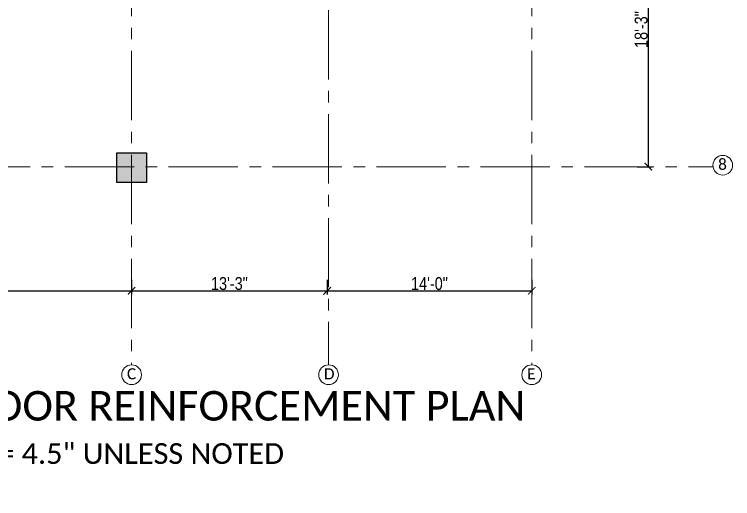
# Model space of a CAD drawing. Header units: inches. Extents: x 0 to 162649, y -36601 to -26324.
# Drawn here: x 158388 to 158971, y -27846 to -27453 of the extents above; entities that cross this region are included whole.
import ezdxf

# ---------------------------------------------------------------- set-up
doc = ezdxf.new("R2010")
doc.units = ezdxf.units.IN
doc.header["$MEASUREMENT"] = 0
doc.linetypes.add('CENTER2', pattern=[1.125, 0.75, -0.125, 0.125, -0.125])
for name, color, linetype, lineweight in [('dimention', 1, 'Continuous', 13), ('hatch', 252, 'Continuous', 0), ('OL_AR_Center line', 253, 'CENTER2', 13), ('OL_AR_Text', 140, 'Continuous', 5)]:
    doc.layers.add(name, color=color, linetype=linetype, lineweight=lineweight)
doc.styles.add('1-16 Annotative Text', font='calibri.ttf', dxfattribs={"height": 0.0625})
doc.styles.add('1-8 Annotative Text', font='calibri.ttf', dxfattribs={"height": 0.125})
doc.styles.add('Arial', font='arial.ttf', dxfattribs={"width": 0.8})
doc.dimstyles.new('Dim_OLA', dxfattribs={"dimscale": 1.5, "dimtxt": 7, "dimasz": 4, "dimexe": 2, "dimexo": 0.5, "dimgap": 0.3, "dimtad": 1, "dimdec": 0, "dimzin": 0, "dimdsep": 46, "dimlunit": 3, "dimtxsty": 'Arial', "dimblk": 'ARCHTICK', "dimcen": 0.05, "dimadec": 0, "dimazin": 0, "dimtfac": 1, "dimtdec": 0, "dimtix": 1, "dimtmove": 2, "dimatfit": 3, "dimldrblk": 'DOT', "dimfxl": 6, "dimfxlon": 1, "dimtolj": 1, "dimtzin": 0, "dimarcsym": 0})

# ---------------------------------------------------------------- blocks, each defined once
blk = doc.blocks.new('_ArchTick')
at = {"color": 0, "linetype": 'ByBlock', "const_width": 0.15}
blk.add_lwpolyline([(-0.5, -0.5), (0.5, 0.5)], dxfattribs=at)
blk = doc.blocks.new('*D1444')
at = {"layer": 'Defpoints', "color": 0, "transparency": 16777216}
for p in [(158712.67, -27353.77), (158902.48, -27353.77), (158388.04, -27576.37)]:
    blk.add_point(p, dxfattribs=at)
at = {"layer": 'OL_AR_Text', "color": 0, "lineweight": -2, "transparency": 16777216}
for p, q in [((158893.48, -27353.77), (158905.48, -27353.77)), ((158902.48, -27576.37), (158902.48, -27353.77)), ((158893.48, -27576.37), (158905.48, -27576.37))]:
    blk.add_line(p, q, dxfattribs=at)
at = {"layer": 'OL_AR_Text', "color": 0, "lineweight": -2, "transparency": 16777216, "xscale": 6, "yscale": 6, "zscale": 6}
for p, rotation in [((158902.48, -27353.77), 90), ((158902.48, -27576.37), 270)]:
    blk.add_blockref('_ArchTick', p, dxfattribs=dict(at, rotation=rotation))
at = {"layer": 'OL_AR_Text', "color": 0, "transparency": 16777216, "insert": (158896.67, -27465.07), "char_height": 10.5, "attachment_point": 5, "rotation": 90, "style": 'Arial'}
blk.add_mtext('\\A1;18\'-3"', dxfattribs=at)
blk = doc.blocks.new('_Dot')
at = {"color": 0, "linetype": 'ByBlock', "lineweight": -2}
blk.add_line((-0.5, 0), (-1, 0), dxfattribs=at)
at = {"color": 0, "linetype": 'ByBlock', "const_width": 0.5}
blk.add_lwpolyline([(-0.25, 0, 1), (0.25, 0, 1)], format="xyb", close=True, dxfattribs=at)
blk = doc.blocks.new('*D1430')
at = {"layer": 'Defpoints', "color": 0, "transparency": 16777216}
for p in [(158243.12, -27588.37), (158483.12, -27588.37), (158483.12, -27677.08)]:
    blk.add_point(p, dxfattribs=at)
at = {"layer": 'OL_AR_Text', "color": 0, "lineweight": -2, "transparency": 16777216}
for p, q in [((158243.12, -27668.08), (158243.12, -27680.08)), ((158483.12, -27668.08), (158483.12, -27680.08)), ((158243.12, -27677.08), (158483.12, -27677.08))]:
    blk.add_line(p, q, dxfattribs=at)
at = {"layer": 'OL_AR_Text', "color": 0, "lineweight": -2, "transparency": 16777216, "xscale": 6, "yscale": 6, "zscale": 6, "rotation": 180}
blk.add_blockref('_ArchTick', (158243.12, -27677.08), dxfattribs=at)
at = {"layer": 'OL_AR_Text', "color": 0, "lineweight": -2, "transparency": 16777216, "xscale": 6, "yscale": 6, "zscale": 6}
blk.add_blockref('_ArchTick', (158483.12, -27677.08), dxfattribs=at)
at = {"layer": 'OL_AR_Text', "color": 0, "transparency": 16777216, "insert": (158363.12, -27671.27), "char_height": 10.5, "attachment_point": 5, "style": 'Arial'}
blk.add_mtext('\\A1;19\'-10"', dxfattribs=at)
blk = doc.blocks.new('*D1431')
at = {"layer": 'Defpoints', "color": 0, "transparency": 16777216}
for p in [(158641.82, -27575.65), (158483.12, -27588.37), (158641.82, -27677.08)]:
    blk.add_point(p, dxfattribs=at)
at = {"layer": 'OL_AR_Text', "color": 0, "lineweight": -2, "transparency": 16777216}
for p, q in [((158483.12, -27668.08), (158483.12, -27680.08)), ((158641.82, -27668.08), (158641.82, -27680.08)), ((158483.12, -27677.08), (158641.82, -27677.08))]:
    blk.add_line(p, q, dxfattribs=at)
at = {"layer": 'OL_AR_Text', "color": 0, "lineweight": -2, "transparency": 16777216, "xscale": 6, "yscale": 6, "zscale": 6, "rotation": 180}
blk.add_blockref('_ArchTick', (158483.12, -27677.08), dxfattribs=at)
at = {"layer": 'OL_AR_Text', "color": 0, "lineweight": -2, "transparency": 16777216, "xscale": 6, "yscale": 6, "zscale": 6}
blk.add_blockref('_ArchTick', (158641.82, -27677.08), dxfattribs=at)
at = {"layer": 'OL_AR_Text', "color": 0, "transparency": 16777216, "insert": (158562.47, -27671.26), "char_height": 10.5, "attachment_point": 5, "style": 'Arial'}
blk.add_mtext('\\A1;13\'-3"', dxfattribs=at)
blk = doc.blocks.new('*D1432')
at = {"layer": 'Defpoints', "color": 0, "transparency": 16777216}
for p in [(158641.82, -27575.65), (158807.83, -27575.65), (158807.83, -27677.08)]:
    blk.add_point(p, dxfattribs=at)
at = {"layer": 'OL_AR_Text', "color": 0, "lineweight": -2, "transparency": 16777216}
for p, q in [((158641.82, -27668.08), (158641.82, -27680.08)), ((158807.83, -27668.08), (158807.83, -27680.08)), ((158641.82, -27677.08), (158807.83, -27677.08))]:
    blk.add_line(p, q, dxfattribs=at)
at = {"layer": 'OL_AR_Text', "color": 0, "lineweight": -2, "transparency": 16777216, "xscale": 6, "yscale": 6, "zscale": 6, "rotation": 180}
blk.add_blockref('_ArchTick', (158641.82, -27677.08), dxfattribs=at)
at = {"layer": 'OL_AR_Text', "color": 0, "lineweight": -2, "transparency": 16777216, "xscale": 6, "yscale": 6, "zscale": 6}
blk.add_blockref('_ArchTick', (158807.83, -27677.08), dxfattribs=at)
at = {"layer": 'OL_AR_Text', "color": 0, "transparency": 16777216, "insert": (158724.82, -27671.27), "char_height": 10.5, "attachment_point": 5, "style": 'Arial'}
blk.add_mtext('\\A1;14\'-0"', dxfattribs=at)

msp = doc.modelspace()

# ---------------------------------------------------------------- hatches: boundary and pattern name
at = {"layer": 'hatch'}
h = msp.add_hatch(color=256, dxfattribs=at)
h.dxf.hatch_style = 1
h.paths.add_polyline_path([(158495.12, -27565.09), (158495.12, -27589.09), (158471.12, -27589.09), (158471.12, -27565.09)])

# ---------------------------------------------------------------- linework, layer by layer
msp.add_lwpolyline([(158495.12, -27565.09), (158495.12, -27589.09), (158471.12, -27589.09), (158471.12, -27565.09), (158495.12, -27565.09)])
at = {"layer": 'dimention'}
for centre in [(158962.87, -27575.16), (158483.12, -27745.21), (158642.92, -27745.21), (158807.83, -27745.21)]:
    msp.add_circle(centre, 8, dxfattribs=at)
at = {"layer": 'OL_AR_Center line', "ltscale": 75}
for p, q in [((158483.12, -26807.37), (158483.12, -27737.21)), ((158807.83, -26807.37), (158807.83, -27737.21)), ((158642.92, -26943.01), (158642.92, -27737.21)), ((157838.17, -27576.37), (158954.83, -27576.37))]:
    msp.add_line(p, q, dxfattribs=at)

# ---------------------------------------------------------------- texts
at = {"layer": 'dimention', "style": '1-16 Annotative Text'}
for s, p in [('8', (158959.15, -27578.98)), ('C', (158479.4, -27749.03)), ('D', (158639.2, -27749.03)), ('E', (158804.11, -27749.03))]:
    msp.add_text(s, height=9, rotation=1, dxfattribs=at).set_placement(p)
at = {"layer": 'OL_AR_Text', "attachment_point": 1, "style": '1-8 Annotative Text'}
for s, width, insert, char_height in [('SEVENTH FLOOR REINFORCEMENT PLAN', 615.4295, (158187.73, -27758.41), 24), ('SLAB THICKNESS = 4.5" UNLESS NOTED OTHERWISE', 432.2308, (158193.64, -27800.76), 16.8)]:
    msp.add_mtext_dynamic_manual_height_columns(s, width=width, gutter_width=60, heights=[0], dxfattribs=dict(at, insert=insert, char_height=char_height))

# ---------------------------------------------------------------- dimensions: what is measured, and where the dimension line sits
at = {"layer": 'OL_AR_Text'}
dim = msp.add_linear_dim(base=(158902.48, -27353.77), p1=(158388.04, -27576.37), p2=(158712.67, -27353.77), angle=90, text='18\'-3"', dimstyle='Dim_OLA', dxfattribs=at)
dim.commit()
dim.dimension.update_dxf_attribs({"geometry": '*D1444', "text_midpoint": (158896.67, -27465.07)})
dim = msp.add_linear_dim(base=(158641.82, -27677.08), p1=(158483.12, -27588.37), p2=(158641.82, -27575.65), dimstyle='Dim_OLA', dxfattribs=at)
dim.commit()
dim.dimension.update_dxf_attribs({"geometry": '*D1431', "text_midpoint": (158562.47, -27671.26)})
for base, p1, p2, text, picture, middle in [((158807.83, -27677.08), (158641.82, -27575.65), (158807.83, -27575.65), '14\'-0"', '*D1432', (158724.82, -27671.27)), ((158483.12, -27677.08), (158243.12, -27588.37), (158483.12, -27588.37), '19\'-10"', '*D1430', (158363.12, -27671.27))]:
    dim = msp.add_linear_dim(base=base, p1=p1, p2=p2, text=text, dimstyle='Dim_OLA', dxfattribs=at)
    dim.commit()
    dim.dimension.update_dxf_attribs({"geometry": picture, "text_midpoint": middle})

doc.saveas('drawing.dxf')
